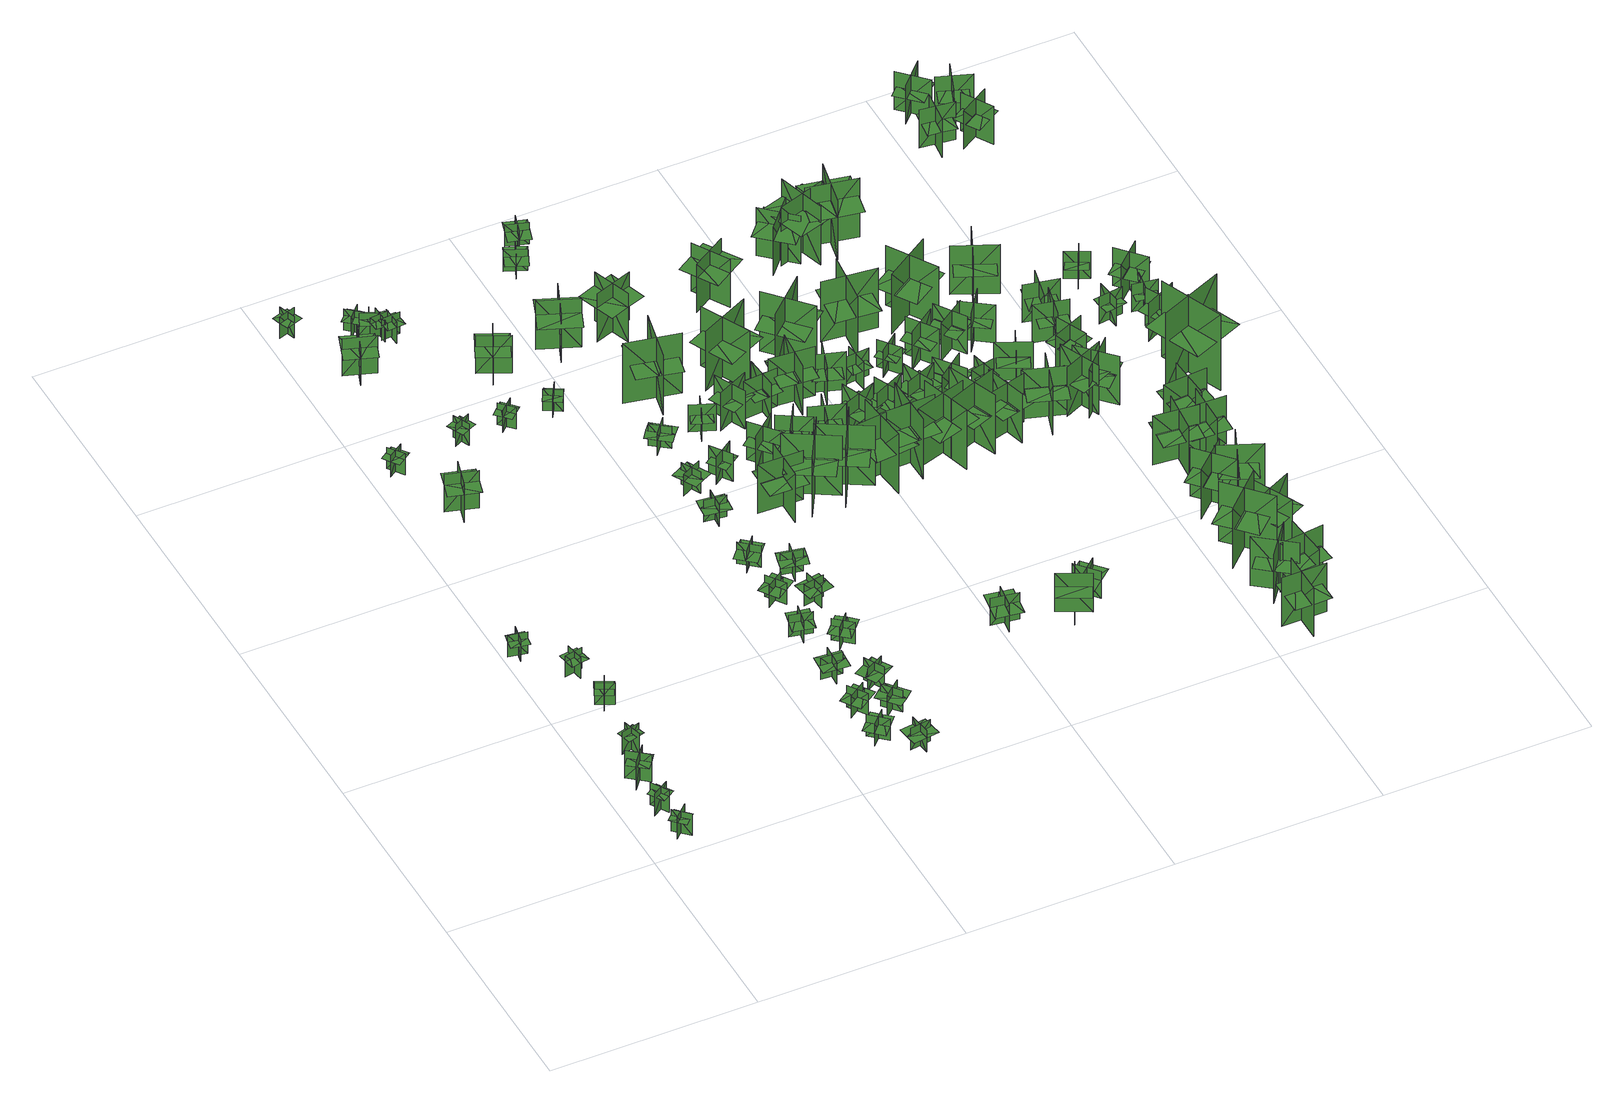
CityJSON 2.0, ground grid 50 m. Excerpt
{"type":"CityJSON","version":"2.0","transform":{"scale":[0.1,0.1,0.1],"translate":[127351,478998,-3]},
"CityObjects":{
"tree1":{"type":"SolitaryVegetationObject","geometry":[{"type":"MultiSurface","lod":"1","boundaries":[[[0,1,2]],[[0,2,3]],[[4,5,6]],[[4,6,7]],[[8,9,10]],[[8,10,11]],[[8,12,13]],[[8,13,9]]]}]},
"tree2":{"type":"SolitaryVegetationObject","geometry":[{"type":"MultiSurface","lod":"1","boundaries":[[[14,15,16]],[[14,16,17]],[[18,19,20]],[[18,20,21]],[[22,23,24]],[[22,24,25]],[[22,26,27]],[[22,27,23]]]}]},
"tree3":{"type":"SolitaryVegetationObject","geometry":[{"type":"MultiSurface","lod":"1","boundaries":[[[28,29,30]],[[28,30,31]],[[32,33,34]],[[32,34,35]],[[36,37,38]],[[36,38,39]],[[36,40,41]],[[36,41,37]]]}]},
"tree4":{"type":"SolitaryVegetationObject","geometry":[{"type":"MultiSurface","lod":"1","boundaries":[[[42,43,44]],[[42,44,45]],[[46,47,48]],[[46,48,49]],[[50,51,52]],[[50,52,53]],[[50,54,55]],[[50,55,51]]]}]},
"tree5":{"type":"SolitaryVegetationObject","geometry":[{"type":"MultiSurface","lod":"1","boundaries":[[[56,57,58]],[[56,58,59]],[[60,61,62]],[[60,62,63]],[[64,65,66]],[[64,66,67]],[[64,67,68]],[[64,68,69]]]}]},
"tree6":{"type":"SolitaryVegetationObject","geometry":[{"type":"MultiSurface","lod":"1","boundaries":[[[70,71,72]],[[70,72,73]],[[74,75,76]],[[74,76,77]],[[78,79,80]],[[78,80,81]],[[78,81,82]],[[78,82,83]]]}]},
"tree7":{"type":"SolitaryVegetationObject","geometry":[{"type":"MultiSurface","lod":"1","boundaries":[[[84,85,86]],[[84,86,87]],[[88,89,90]],[[88,90,91]],[[92,93,94]],[[92,94,95]],[[92,95,96]],[[92,96,97]]]}]},
"tree8":{"type":"SolitaryVegetationObject","geometry":[{"type":"MultiSurface","lod":"1","boundaries":[[[98,99,100]],[[98,100,101]],[[102,103,104]],[[102,104,105]],[[106,107,108]],[[106,108,109]],[[106,109,110]],[[106,110,111]]]}]},
"tree9":{"type":"SolitaryVegetationObject","geometry":[{"type":"MultiSurface","lod":"1","boundaries":[[[112,113,114]],[[112,114,115]],[[116,117,118]],[[116,118,119]],[[120,121,122]],[[120,122,123]],[[120,123,124]],[[120,124,125]]]}]},
"tree10":{"type":"SolitaryVegetationObject","geometry":[{"type":"MultiSurface","lod":"1","boundaries":[[[126,127,128]],[[126,128,129]],[[130,131,132]],[[130,132,133]],[[134,135,136]],[[134,136,137]],[[134,137,138]],[[134,138,139]]]}]},
"tree11":{"type":"SolitaryVegetationObject","geometry":[{"type":"MultiSurface","lod":"1","boundaries":[[[140,141,142]],[[140,142,143]],[[144,145,146]],[[144,146,147]],[[148,149,150]],[[148,150,151]],[[148,151,152]],[[148,152,153]]]}]},
"tree12":{"type":"SolitaryVegetationObject","geometry":[{"type":"MultiSurface","lod":"1","boundaries":[[[154,155,156]],[[154,156,157]],[[158,159,160]],[[158,160,161]],[[162,163,164]],[[162,164,165]],[[162,165,166]],[[162,166,167]]]}]},
"tree13":{"type":"SolitaryVegetationObject","geometry":[{"type":"MultiSurface","lod":"1","boundaries":[[[168,169,170]],[[168,170,171]],[[172,173,174]],[[172,174,175]],[[176,177,178]],[[176,178,179]],[[176,179,180]],[[176,180,181]]]}]},
"tree14":{"type":"SolitaryVegetationObject","geometry":[{"type":"MultiSurface","lod":"1","boundaries":[[[182,183,184]],[[182,184,185]],[[186,187,188]],[[186,188,189]],[[190,191,192]],[[190,192,193]],[[190,193,194]],[[190,194,195]]]}]},
"tree15":{"type":"SolitaryVegetationObject","geometry":[{"type":"MultiSurface","lod":"1","boundaries":[[[196,197,198]],[[196,198,199]],[[200,201,202]],[[200,202,203]],[[204,205,206]],[[204,206,207]],[[204,207,208]],[[204,208,209]]]}]},
"tree16":{"type":"SolitaryVegetationObject","geometry":[{"type":"MultiSurface","lod":"1","boundaries":[[[210,211,212]],[[210,212,213]],[[214,215,216]],[[214,216,217]],[[218,219,220]],[[218,220,221]],[[218,221,222]],[[218,222,223]]]}]},
"tree17":{"type":"SolitaryVegetationObject","geometry":[{"type":"MultiSurface","lod":"1","boundaries":[[[224,225,226]],[[224,226,227]],[[228,229,230]],[[228,230,231]],[[232,233,234]],[[232,234,235]],[[232,235,236]],[[232,236,237]]]}]},
"tree18":{"type":"SolitaryVegetationObject","geometry":[{"type":"MultiSurface","lod":"1","boundaries":[[[238,239,240]],[[238,240,241]],[[242,243,244]],[[242,244,245]],[[246,247,248]],[[246,248,249]],[[246,249,250]],[[246,250,251]]]}]},
"tree19":{"type":"SolitaryVegetationObject","geometry":[{"type":"MultiSurface","lod":"1","boundaries":[[[252,253,254]],[[252,254,255]],[[256,257,258]],[[256,258,259]],[[260,261,262]],[[260,262,263]],[[260,263,264]],[[260,264,265]]]}]},
"tree20":{"type":"SolitaryVegetationObject","geometry":[{"type":"MultiSurface","lod":"1","boundaries":[[[266,267,268]],[[266,268,269]],[[270,271,272]],[[270,272,273]],[[274,275,276]],[[274,276,277]],[[274,277,278]],[[274,278,279]]]}]},
"tree21":{"type":"SolitaryVegetationObject","geometry":[{"type":"MultiSurface","lod":"1","boundaries":[[[280,281,282]],[[280,282,283]],[[284,285,286]],[[284,286,287]],[[288,289,290]],[[288,290,291]],[[288,291,292]],[[288,292,293]]]}]},
"tree22":{"type":"SolitaryVegetationObject","geometry":[{"type":"MultiSurface","lod":"1","boundaries":[[[294,295,296]],[[294,296,297]],[[298,299,300]],[[298,300,301]],[[302,303,304]],[[302,304,305]],[[302,305,306]],[[302,306,307]]]}]},
"tree23":{"type":"SolitaryVegetationObject","geometry":[{"type":"MultiSurface","lod":"1","boundaries":[[[308,309,310]],[[308,310,311]],[[312,313,314]],[[312,314,315]],[[316,317,318]],[[316,318,319]],[[316,319,320]],[[316,320,321]]]}]},
"tree24":{"type":"SolitaryVegetationObject","geometry":[{"type":"MultiSurface","lod":"1","boundaries":[[[322,323,324]],[[322,324,325]],[[326,327,328]],[[326,328,329]],[[330,331,332]],[[330,332,333]],[[330,333,334]],[[330,334,335]]]}]},
"tree25":{"type":"SolitaryVegetationObject","geometry":[{"type":"MultiSurface","lod":"1","boundaries":[[[336,337,338]],[[336,338,339]],[[340,341,342]],[[340,342,343]],[[344,345,346]],[[344,346,347]],[[344,347,348]],[[344,348,349]]]}]},
"tree26":{"type":"SolitaryVegetationObject","geometry":[{"type":"MultiSurface","lod":"1","boundaries":[[[350,351,352]],[[350,352,353]],[[354,355,356]],[[354,356,357]],[[358,359,360]],[[358,360,361]],[[358,361,362]],[[358,362,363]]]}]},
"tree27":{"type":"SolitaryVegetationObject","geometry":[{"type":"MultiSurface","lod":"1","boundaries":[[[364,365,366]],[[364,366,367]],[[368,369,370]],[[368,370,371]],[[372,373,374]],[[372,374,375]],[[372,375,376]],[[372,376,377]]]}]},
"tree28":{"type":"SolitaryVegetationObject","geometry":[{"type":"MultiSurface","lod":"1","boundaries":[[[378,379,380]],[[378,380,381]],[[382,383,384]],[[382,384,385]],[[386,387,388]],[[386,388,389]],[[386,389,390]],[[386,390,391]]]}]},
"tree29":{"type":"SolitaryVegetationObject","geometry":[{"type":"MultiSurface","lod":"1","boundaries":[[[392,393,394]],[[392,394,395]],[[396,397,398]],[[396,398,399]],[[400,401,402]],[[400,402,403]],[[400,403,404]],[[400,404,405]]]}]},
"tree30":{"type":"SolitaryVegetationObject","geometry":[{"type":"MultiSurface","lod":"1","boundaries":[[[406,407,408]],[[406,408,409]],[[410,411,412]],[[410,412,413]],[[414,415,416]],[[414,416,417]],[[414,417,418]],[[414,418,419]]]}]},
"tree31":{"type":"SolitaryVegetationObject","geometry":[{"type":"MultiSurface","lod":"1","boundaries":[[[420,421,422]],[[420,422,423]],[[424,425,426]],[[424,426,427]],[[428,429,430]],[[428,430,431]],[[428,431,432]],[[428,432,433]]]}]},
"tree32":{"type":"SolitaryVegetationObject","geometry":[{"type":"MultiSurface","lod":"1","boundaries":[[[434,435,436]],[[434,436,437]],[[438,439,440]],[[438,440,441]],[[442,443,444]],[[442,444,445]],[[442,445,446]],[[442,446,447]]]}]},
"tree33":{"type":"SolitaryVegetationObject","geometry":[{"type":"MultiSurface","lod":"1","boundaries":[[[448,449,450]],[[448,450,451]],[[452,453,454]],[[452,454,455]],[[456,457,458]],[[456,458,459]],[[456,459,460]],[[456,460,461]]]}]},
"tree34":{"type":"SolitaryVegetationObject","geometry":[{"type":"MultiSurface","lod":"1","boundaries":[[[462,463,464]],[[462,464,465]],[[466,467,468]],[[466,468,469]],[[470,471,472]],[[470,472,473]],[[470,473,474]],[[470,474,475]]]}]},
"tree35":{"type":"SolitaryVegetationObject","geometry":[{"type":"MultiSurface","lod":"1","boundaries":[[[476,477,478]],[[476,478,479]],[[480,481,482]],[[480,482,483]],[[484,485,486]],[[484,486,487]],[[484,488,489]],[[484,489,485]]]}]},
"tree36":{"type":"SolitaryVegetationObject","geometry":[{"type":"MultiSurface","lod":"1","boundaries":[[[490,491,492]],[[490,492,493]],[[494,495,496]],[[494,496,497]],[[498,499,500]],[[498,500,501]],[[498,502,503]],[[498,503,499]]]}]},
"tree37":{"type":"SolitaryVegetationObject","geometry":[{"type":"MultiSurface","lod":"1","boundaries":[[[504,505,506]],[[504,506,507]],[[508,509,510]],[[508,510,511]],[[512,513,514]],[[512,514,515]],[[512,515,516]],[[512,516,517]]]}]},
"tree38":{"type":"SolitaryVegetationObject","geometry":[{"type":"MultiSurface","lod":"1","boundaries":[[[518,519,520]],[[518,520,521]],[[522,523,524]],[[522,524,525]],[[526,527,528]],[[526,528,529]],[[526,530,531]],[[526,531,527]]]}]},
"tree39":{"type":"SolitaryVegetationObject","geometry":[{"type":"MultiSurface","lod":"1","boundaries":[[[532,533,534]],[[532,534,535]],[[536,537,538]],[[536,538,539]],[[540,541,542]],[[540,542,543]],[[540,544,545]],[[540,545,541]]]}]},
"tree40":{"type":"SolitaryVegetationObject","geometry":[{"type":"MultiSurface","lod":"1","boundaries":[[[546,547,548]],[[546,548,549]],[[550,551,552]],[[550,552,553]],[[554,555,556]],[[554,556,557]],[[554,558,559]],[[554,559,555]]]}]},
"tree41":{"type":"SolitaryVegetationObject","geometry":[{"type":"MultiSurface","lod":"1","boundaries":[[[560,561,562]],[[560,562,563]],[[564,565,566]],[[564,566,567]],[[568,569,570]],[[568,570,571]],[[568,572,573]],[[568,573,569]]]}]},
"tree42":{"type":"SolitaryVegetationObject","geometry":[{"type":"MultiSurface","lod":"1","boundaries":[[[574,575,576]],[[574,576,577]],[[578,579,580]],[[578,580,581]],[[582,583,584]],[[582,584,585]],[[582,585,586]],[[582,586,587]]]}]},
"tree43":{"type":"SolitaryVegetationObject","geometry":[{"type":"MultiSurface","lod":"1","boundaries":[[[588,589,590]],[[588,590,591]],[[592,593,594]],[[592,594,595]],[[596,597,598]],[[596,598,599]],[[596,599,600]],[[596,600,601]]]}]},
"tree44":{"type":"SolitaryVegetationObject","geometry":[{"type":"MultiSurface","lod":"1","boundaries":[[[602,603,604]],[[602,604,605]],[[606,607,608]],[[606,608,609]],[[610,611,612]],[[610,612,613]],[[610,614,615]],[[610,615,611]]]}]},
"tree45":{"type":"SolitaryVegetationObject","geometry":[{"type":"MultiSurface","lod":"1","boundaries":[[[616,617,618]],[[616,618,619]],[[620,621,622]],[[620,622,623]],[[624,625,626]],[[624,626,627]],[[624,627,628]],[[624,628,629]]]}]},
"tree46":{"type":"SolitaryVegetationObject","geometry":[{"type":"MultiSurface","lod":"1","boundaries":[[[630,631,632]],[[630,632,633]],[[634,635,636]],[[634,636,637]],[[638,639,640]],[[638,640,641]],[[638,642,643]],[[638,643,639]]]}]},
"tree47":{"type":"SolitaryVegetationObject","geometry":[{"type":"MultiSurface","lod":"1","boundaries":[[[644,645,646]],[[644,646,647]],[[648,649,650]],[[648,650,651]],[[652,653,654]],[[652,654,655]],[[652,656,657]],[[652,657,653]]]}]},
"tree48":{"type":"SolitaryVegetationObject","geometry":[{"type":"MultiSurface","lod":"1","boundaries":[[[658,659,660]],[[658,660,661]],[[662,663,664]],[[662,664,665]],[[666,667,668]],[[666,668,669]],[[666,669,670]],[[666,670,671]]]}]},
"tree49":{"type":"SolitaryVegetationObject","geometry":[{"type":"MultiSurface","lod":"1","boundaries":[[[672,673,674]],[[672,674,675]],[[676,677,678]],[[676,678,679]],[[680,681,682]],[[680,682,683]],[[680,684,685]],[[680,685,681]]]}]},
"tree50":{"type":"SolitaryVegetationObject","geometry":[{"type":"MultiSurface","lod":"1","boundaries":[[[686,687,688]],[[686,688,689]],[[690,691,692]],[[690,692,693]],[[694,695,696]],[[694,696,697]],[[694,698,699]],[[694,699,695]]]}]},
"tree51":{"type":"SolitaryVegetationObject","geometry":[{"type":"MultiSurface","lod":"1","boundaries":[[[700,701,702]],[[700,702,703]],[[704,705,706]],[[704,706,707]],[[708,709,710]],[[708,710,711]],[[708,712,713]],[[708,713,709]]]}]},
"tree52":{"type":"SolitaryVegetationObject","geometry":[{"type":"MultiSurface","lod":"1","boundaries":[[[714,715,716]],[[714,716,717]],[[718,719,720]],[[718,720,721]],[[722,723,724]],[[722,724,725]],[[722,723,726]],[[722,726,727]]]}]},
"tree53":{"type":"SolitaryVegetationObject","geometry":[{"type":"MultiSurface","lod":"1","boundaries":[[[728,729,730]],[[728,730,731]],[[732,733,734]],[[732,734,735]],[[736,737,738]],[[736,738,739]],[[736,740,741]],[[736,741,737]]]}]},
"tree54":{"type":"SolitaryVegetationObject","geometry":[{"type":"MultiSurface","lod":"1","boundaries":[[[742,743,744]],[[742,744,745]],[[746,747,748]],[[746,748,749]],[[750,751,752]],[[750,752,753]],[[750,754,755]],[[750,755,751]]]}]},
"tree55":{"type":"SolitaryVegetationObject","geometry":[{"type":"MultiSurface","lod":"1","boundaries":[[[756,757,758]],[[756,758,759]],[[760,761,762]],[[760,762,763]],[[764,765,766]],[[764,766,767]],[[764,767,768]],[[764,768,769]]]}]},
"tree56":{"type":"SolitaryVegetationObject","geometry":[{"type":"MultiSurface","lod":"1","boundaries":[[[770,771,772]],[[770,772,773]],[[774,775,776]],[[774,776,777]],[[778,779,780]],[[778,780,781]],[[778,782,783]],[[778,783,779]]]}]},
"tree57":{"type":"SolitaryVegetationObject","geometry":[{"type":"MultiSurface","lod":"1","boundaries":[[[784,785,786]],[[784,786,787]],[[788,789,790]],[[788,790,791]],[[792,793,794]],[[792,794,795]],[[792,796,797]],[[792,797,793]]]}]},
"tree58":{"type":"SolitaryVegetationObject","geometry":[{"type":"MultiSurface","lod":"1","boundaries":[[[798,799,800]],[[798,800,801]],[[802,803,804]],[[802,804,805]],[[806,807,808]],[[806,808,809]],[[806,810,811]],[[806,811,807]]]}]},
"tree59":{"type":"SolitaryVegetationObject","geometry":[{"type":"MultiSurface","lod":"1","boundaries":[[[812,813,814]],[[812,814,815]],[[816,817,818]],[[816,818,819]],[[820,821,822]],[[820,822,823]],[[820,824,825]],[[820,825,821]]]}]},
"tree60":{"type":"SolitaryVegetationObject","geometry":[{"type":"MultiSurface","lod":"1","boundaries":[[[826,827,828]],[[826,828,829]],[[830,831,832]],[[830,832,833]],[[834,835,836]],[[834,836,837]],[[834,837,838]],[[834,838,839]]]}]},
"tree61":{"type":"SolitaryVegetationObject","geometry":[{"type":"MultiSurface","lod":"1","boundaries":[[[840,841,842]],[[840,842,843]],[[844,845,846]],[[844,846,847]],[[848,849,850]],[[848,850,851]],[[848,852,853]],[[848,853,849]]]}]},
"tree62":{"type":"SolitaryVegetationObject","geometry":[{"type":"MultiSurface","lod":"1","boundaries":[[[854,855,856]],[[854,856,857]],[[858,859,860]],[[858,860,861]],[[862,863,864]],[[862,864,865]],[[862,866,867]],[[862,867,863]]]}]},
"tree63":{"type":"SolitaryVegetationObject","geometry":[{"type":"MultiSurface","lod":"1","boundaries":[[[868,869,870]],[[868,870,871]],[[872,873,874]],[[872,874,875]],[[876,877,878]],[[876,878,879]],[[876,880,881]],[[876,881,877]]]}]},
"tree64":{"type":"SolitaryVegetationObject","geometry":[{"type":"MultiSurface","lod":"1","boundaries":[[[882,883,884]],[[882,884,885]],[[886,887,888]],[[886,888,889]],[[890,891,892]],[[890,892,893]],[[890,894,895]],[[890,895,891]]]}]},
"tree65":{"type":"SolitaryVegetationObject","geometry":[{"type":"MultiSurface","lod":"1","boundaries":[[[896,897,898]],[[896,898,899]],[[900,901,902]],[[900,902,903]],[[904,905,906]],[[904,906,907]],[[904,908,909]],[[904,909,905]]]}]},
"tree66":{"type":"SolitaryVegetationObject","geometry":[{"type":"MultiSurface","lod":"1","boundaries":[[[910,911,912]],[[910,912,913]],[[914,915,916]],[[914,916,917]],[[918,919,920]],[[918,920,921]],[[918,922,923]],[[918,923,919]]]}]},
"tree67":{"type":"SolitaryVegetationObject","geometry":[{"type":"MultiSurface","lod":"1","boundaries":[[[924,925,926]],[[924,926,927]],[[928,929,930]],[[928,930,931]],[[932,933,934]],[[932,934,935]],[[932,936,937]],[[932,937,933]]]}]},
"tree68":{"type":"SolitaryVegetationObject","geometry":[{"type":"MultiSurface","lod":"1","boundaries":[[[938,939,940]],[[938,940,941]],[[942,943,944]],[[942,944,945]],[[946,947,948]],[[946,948,949]],[[946,950,951]],[[946,951,947]]]}]},
"tree69":{"type":"SolitaryVegetationObject","geometry":[{"type":"MultiSurface","lod":"1","boundaries":[[[952,953,954]],[[952,954,955]],[[956,957,958]],[[956,958,959]],[[960,961,962]],[[960,962,963]],[[960,964,965]],[[960,965,961]]]}]},
"tree70":{"type":"SolitaryVegetationObject","geometry":[{"type":"MultiSurface","lod":"1","boundaries":[[[966,967,968]],[[966,968,969]],[[970,971,972]],[[970,972,973]],[[974,975,976]],[[974,976,977]],[[974,977,978]],[[974,978,979]]]}]},
"tree71":{"type":"SolitaryVegetationObject","geometry":[{"type":"MultiSurface","lod":"1","boundaries":[[[980,981,982]],[[980,982,983]],[[984,985,986]],[[984,986,987]],[[988,989,990]],[[988,990,991]],[[988,992,993]],[[988,993,989]]]}]},
"tree72":{"type":"SolitaryVegetationObject","geometry":[{"type":"MultiSurface","lod":"1","boundaries":[[[994,995,996]],[[994,996,997]],[[998,999,1000]],[[998,1000,1001]],[[1002,1003,1004]],[[1002,1004,1005]],[[1002,1006,1007]],[[1002,1007,1003]]]}]},
"tree73":{"type":"SolitaryVegetationObject","geometry":[{"type":"MultiSurface","lod":"1","boundaries":[[[1008,1009,1010]],[[1008,1010,1011]],[[1012,1013,1014]],[[1012,1014,1015]],[[1016,1017,1018]],[[1016,1018,1019]],[[1016,1020,1021]],[[1016,1021,1017]]]}]},
"tree74":{"type":"SolitaryVegetationObject","geometry":[{"type":"MultiSurface","lod":"1","boundaries":[[[1022,1023,1024]],[[1022,1024,1025]],[[1026,1027,1028]],[[1026,1028,1029]],[[1030,1031,1032]],[[1030,1032,1033]],[[1030,1033,1034]],[[1030,1034,1035]]]}]},
"tree75":{"type":"SolitaryVegetationObject","geometry":[{"type":"MultiSurface","lod":"1","boundaries":[[[1036,1037,1038]],[[1036,1038,1039]],[[1040,1041,1042]],[[1040,1042,1043]],[[1044,1045,1046]],[[1044,1046,1047]],[[1044,1048,1049]],[[1044,1049,1045]]]}]},
"tree76":{"type":"SolitaryVegetationObject","geometry":[{"type":"MultiSurface","lod":"1","boundaries":[[[1050,1051,1052]],[[1050,1052,1053]],[[1054,1055,1056]],[[1054,1056,1057]],[[1058,1059,1060]],[[1058,1060,1061]],[[1058,1062,1063]],[[1058,1063,1059]]]}]},
"tree77":{"type":"SolitaryVegetationObject","geometry":[{"type":"MultiSurface","lod":"1","boundaries":[[[1064,1065,1066]],[[1064,1066,1067]],[[1068,1069,1070]],[[1068,1070,1071]],[[1072,1073,1074]],[[1072,1074,1075]],[[1072,1076,1077]],[[1072,1077,1073]]]}]},
"tree78":{"type":"SolitaryVegetationObject","geometry":[{"type":"MultiSurface","lod":"1","boundaries":[[[1078,1079,1080]],[[1078,1080,1081]],[[1082,1083,1084]],[[1082,1084,1085]],[[1086,1087,1088]],[[1086,1088,1089]],[[1086,1090,1091]],[[1086,1091,1087]]]}]},
"tree79":{"type":"SolitaryVegetationObject","geometry":[{"type":"MultiSurface","lod":"1","boundaries":[[[1092,1093,1094]],[[1092,1094,1095]],[[1096,1097,1098]],[[1096,1098,1099]],[[1100,1101,1102]],[[1100,1102,1103]],[[1100,1104,1105]],[[1100,1105,1101]]]}]},
"tree80":{"type":"SolitaryVegetationObject","geometry":[{"type":"MultiSurface","lod":"1","boundaries":[[[1106,1107,1108]],[[1106,1108,1109]],[[1110,1111,1112]],[[1110,1112,1113]],[[1114,1115,1116]],[[1114,1116,1117]],[[1114,1118,1119]],[[1114,1119,1115]]]}]},
"tree81":{"type":"SolitaryVegetationObject","geometry":[{"type":"MultiSurface","lod":"1","boundaries":[[[1120,1121,1122]],[[1120,1122,1123]],[[1124,1125,1126]],[[1124,1126,1127]],[[1128,1129,1130]],[[1128,1130,1131]],[[1128,1132,1133]],[[1128,1133,1129]]]}]},
"tree82":{"type":"SolitaryVegetationObject","geometry":[{"type":"MultiSurface","lod":"1","boundaries":[[[1134,1135,1136]],[[1134,1136,1137]],[[1138,1139,1140]],[[1138,1140,1141]],[[1142,1143,1144]],[[1142,1144,1145]],[[1142,1145,1146]],[[1142,1146,1147]]]}]},
"tree83":{"type":"SolitaryVegetationObject","geometry":[{"type":"MultiSurface","lod":"1","boundaries":[[[1148,1149,1150]],[[1148,1150,1151]],[[1152,1153,1154]],[[1152,1154,1155]],[[1156,1157,1158]],[[1156,1158,1159]],[[1156,1160,1161]],[[1156,1161,1157]]]}]},
"tree84":{"type":"SolitaryVegetationObject","geometry":[{"type":"MultiSurface","lod":"1","boundaries":[[[1162,1163,1164]],[[1162,1164,1165]],[[1166,1167,1168]],[[1166,1168,1169]],[[1170,1171,1172]],[[1170,1172,1173]],[[1170,1174,1175]],[[1170,1175,1171]]]}]},
"tree85":{"type":"SolitaryVegetationObject","geometry":[{"type":"MultiSurface","lod":"1","boundaries":[[[1176,1177,1178]],[[1176,1178,1179]],[[1180,1181,1182]],[[1180,1182,1183]],[[1184,1185,1186]],[[1184,1186,1187]],[[1184,1188,1189]],[[1184,1189,1185]]]}]},
"tree86":{"type":"SolitaryVegetationObject","geometry":[{"type":"MultiSurface","lod":"1","boundaries":[[[1190,1191,1192]],[[1190,1192,1193]],[[1194,1195,1196]],[[1194,1196,1197]],[[1198,1199,1200]],[[1198,1200,1201]],[[1198,1202,1203]],[[1198,1203,1199]]]}]},
"tree87":{"type":"SolitaryVegetationObject","geometry":[{"type":"MultiSurface","lod":"1","boundaries":[[[1204,1205,1206]],[[1204,1206,1207]],[[1208,1209,1210]],[[1208,1210,1211]],[[1212,1213,1214]],[[1212,1214,1215]],[[1212,1216,1217]],[[1212,1217,1213]]]}]},
"tree88":{"type":"SolitaryVegetationObject","geometry":[{"type":"MultiSurface","lod":"1","boundaries":[[[1218,1219,1220]],[[1218,1220,1221]],[[1222,1223,1224]],[[1222,1224,1225]],[[1226,1227,1228]],[[1226,1228,1229]],[[1226,1230,1231]],[[1226,1231,1227]]]}]},
"tree89":{"type":"SolitaryVegetationObject","geometry":[{"type":"MultiSurface","lod":"1","boundaries":[[[1232,1233,1234]],[[1232,1234,1235]],[[1236,1237,1238]],[[1236,1238,1239]],[[1240,1241,1242]],[[1240,1242,1243]],[[1240,1244,1245]],[[1240,1245,1241]]]}]},
"tree90":{"type":"SolitaryVegetationObject","geometry":[{"type":"MultiSurface","lod":"1","boundaries":[[[1246,1247,1248]],[[1246,1248,1249]],[[1250,1251,1252]],[[1250,1252,1253]],[[1254,1255,1256]],[[1254,1256,1257]],[[1254,1258,1259]],[[1254,1259,1255]]]}]},
"tree91":{"type":"SolitaryVegetationObject","geometry":[{"type":"MultiSurface","lod":"1","boundaries":[[[1260,1261,1262]],[[1260,1262,1263]],[[1264,1265,1266]],[[1264,1266,1267]],[[1268,1269,1270]],[[1268,1270,1271]],[[1268,1272,1273]],[[1268,1273,1269]]]}]},
"tree92":{"type":"SolitaryVegetationObject","geometry":[{"type":"MultiSurface","lod":"1","boundaries":[[[1274,1275,1276]],[[1274,1276,1277]],[[1278,1279,1280]],[[1278,1280,1281]],[[1282,1283,1284]],[[1282,1284,1285]],[[1282,1286,1287]],[[1282,1287,1283]]]}]},
"tree93":{"type":"SolitaryVegetationObject","geometry":[{"type":"MultiSurface","lod":"1","boundaries":[[[1288,1289,1290]],[[1288,1290,1291]],[[1292,1293,1294]],[[1292,1294,1295]],[[1296,1297,1298]],[[1296,1298,1299]],[[1296,1300,1301]],[[1296,1301,1297]]]}]},
"tree94":{"type":"SolitaryVegetationObject","geometry":[{"type":"MultiSurface","lod":"1","boundaries":[[[1302,1303,1304]],[[1302,1304,1305]],[[1306,1307,1308]],[[1306,1308,1309]],[[1310,1311,1312]],[[1310,1312,1313]],[[1310,1314,1315]],[[1310,1315,1311]]]}]},
"tree95":{"type":"SolitaryVegetationObject","geometry":[{"type":"MultiSurface","lod":"1","boundaries":[[[1316,1317,1318]],[[1316,1318,1319]],[[1320,1321,1322]],[[1320,1322,1323]],[[1324,1325,1326]],[[1324,1326,1327]],[[1324,1328,1329]],[[1324,1329,1325]]]}]},
"tree96":{"type":"SolitaryVegetationObject","geometry":[{"type":"MultiSurface","lod":"1","boundaries":[[[1330,1331,1332]],[[1330,1332,1333]],[[1334,1335,1336]],[[1334,1336,1337]],[[1338,1339,1340]],[[1338,1340,1341]],[[1338,1342,1343]],[[1338,1343,1339]]]}]},
"tree97":{"type":"SolitaryVegetationObject","geometry":[{"type":"MultiSurface","lod":"1","boundaries":[[[1344,1345,1346]],[[1344,1346,1347]],[[1348,1349,1350]],[[1348,1350,1351]],[[1352,1353,1354]],[[1352,1354,1355]],[[1352,1356,1357]],[[1352,1357,1353]]]}]},
"tree98":{"type":"SolitaryVegetationObject","geometry":[{"type":"MultiSurface","lod":"1","boundaries":[[[1358,1359,1360]],[[1358,1360,1361]],[[1362,1363,1364]],[[1362,1364,1365]],[[1366,1367,1368]],[[1366,1368,1369]],[[1366,1370,1371]],[[1366,1371,1367]]]}]},
"tree99":{"type":"SolitaryVegetationObject","geometry":[{"type":"MultiSurface","lod":"1","boundaries":[[[1372,1373,1374]],[[1372,1374,1375]],[[1376,1377,1378]],[[1376,1378,1379]],[[1380,1381,1382]],[[1380,1382,1383]],[[1380,1384,1385]],[[1380,1385,1381]]]}]},
"tree100":{"type":"SolitaryVegetationObject","geometry":[{"type":"MultiSurface","lod":"1","boundaries":[[[1386,1387,1388]],[[1386,1388,1389]],[[1390,1391,1392]],[[1390,1392,1393]],[[1394,1395,1396]],[[1394,1396,1397]],[[1394,1398,1399]],[[1394,1399,1395]]]}]},
"tree101":{"type":"SolitaryVegetationObject","geometry":[{"type":"MultiSurface","lod":"1","boundaries":[[[1400,1401,1402]],[[1400,1402,1403]],[[1404,1405,1406]],[[1404,1406,1407]],[[1408,1409,1410]],[[1408,1410,1411]],[[1408,1412,1413]],[[1408,1413,1409]]]}]},
"tree102":{"type":"SolitaryVegetationObject","geometry":[{"type":"MultiSurface","lod":"1","boundaries":[[[1414,1415,1416]],[[1414,1416,1417]],[[1418,1419,1420]],[[1418,1420,1421]],[[1422,1423,1424]],[[1422,1424,1425]],[[1422,1426,1427]],[[1422,1427,1423]]]}]},
"tree103":{"type":"SolitaryVegetationObject","geometry":[{"type":"MultiSurface","lod":"1","boundaries":[[[1428,1429,1430]],[[1428,1430,1431]],[[1432,1433,1434]],[[1432,1434,1435]],[[1436,1437,1438]],[[1436,1438,1439]],[[1436,1440,1441]],[[1436,1441,1437]]]}]},
"tree104":{"type":"SolitaryVegetationObject","geometry":[{"type":"MultiSurface","lod":"1","boundaries":[[[1442,1443,1444]],[[1442,1444,1445]],[[1446,1447,1448]],[[1446,1448,1449]],[[1450,1451,1452]],[[1450,1452,1453]],[[1450,1454,1455]],[[1450,1455,1451]]]}]},
"tree105":{"type":"SolitaryVegetationObject","geometry":[{"type":"MultiSurface","lod":"1","boundaries":[[[1456,1457,1458]],[[1456,1458,1459]],[[1460,1461,1462]],[[1460,1462,1463]],[[1464,1465,1466]],[[1464,1466,1467]],[[1464,1468,1469]],[[1464,1469,1465]]]}]}
},
"vertices":[
[108,35,11],[74,69,11],[74,69,73],[108,35,73],[108,72,11],[74,39,11],[74,39,73],[108,72,73],[105,38,57],[74,69,57],[61,56,57],[91,25,57],[118,51,57],[88,82,57],
[69,160,16],[94,119,16],[94,119,79],[69,160,79],[61,123,16],[101,148,16],[101,148,79],[61,123,79],[71,156,63],[94,119,63],[110,129,63],[87,166,63],[55,146,63],[78,110,63],
[59,264,14],[105,226,14],[105,226,93],[59,264,93],[64,217,14],[101,263,14],[101,263,93],[64,217,93],[63,260,72],[105,226,72],[120,245,72],[78,279,72],[48,242,72],[91,208,72],
[94,345,2],[139,357,2],[139,357,65],[94,345,65],[126,327,2],[113,372,2],[113,372,65],[126,327,65],[97,346,49],[139,357,49],[134,375,49],[92,364,49],[102,328,49],[144,339,49],
[27,701,12],[35,745,12],[35,745,74],[27,701,74],[52,718,12],[8,726,12],[8,726,74],[52,718,74],[52,718,56],[55,740,56],[12,747,56],[8,726,56],[4,704,56],[48,696,56],
[112,516,3],[152,496,3],[152,496,65],[112,516,65],[121,488,3],[141,528,3],[141,528,65],[121,488,65],[121,488,47],[141,478,47],[161,518,47],[141,528,47],[121,538,47],[102,498,47],
[137,628,6],[93,620,6],[93,620,67],[137,628,67],[113,645,6],[121,601,6],[121,601,67],[113,645,67],[113,645,50],[91,641,50],[99,597,50],[121,601,50],[143,605,50],[135,649,50],
[43,1381,18],[69,1345,18],[69,1345,79],[43,1381,79],[38,1352,18],[74,1377,18],[74,1377,79],[38,1352,79],[38,1352,62],[51,1334,62],[87,1359,62],[74,1377,62],[61,1395,62],[25,1370,62],
[135,1224,19],[114,1149,19],[114,1149,127],[135,1224,127],[90,1199,19],[164,1178,19],[164,1178,127],[90,1199,127],[90,1199,97],[79,1161,97],[154,1141,97],[164,1178,97],[174,1216,97],[100,1236,97],
[53,1848,16],[39,1890,16],[39,1890,78],[53,1848,78],[66,1874,16],[24,1860,16],[24,1860,78],[66,1874,78],[66,1874,60],[59,1895,60],[17,1881,60],[24,1860,60],[32,1839,60],[74,1853,60],
[94,1699,10],[167,1674,10],[167,1674,117],[94,1699,117],[116,1653,10],[142,1726,10],[142,1726,117],[116,1653,117],[116,1653,87],[153,1640,87],[179,1713,87],[142,1726,87],[105,1739,87],[80,1666,87],
[580,145,22],[580,145,84],[620,109,84],[620,109,22],[617,146,22],[617,146,84],[582,108,84],[582,108,22],[622,152,63],[602,170,63],[559,123,63],[578,105,63],[598,86,63],[642,134,63],
[207,1379,18],[247,1398,18],[247,1398,80],[207,1379,80],[235,1369,18],[216,1408,18],[216,1408,80],[235,1369,80],[235,1369,63],[255,1378,63],[236,1418,63],[216,1408,63],[196,1399,63],[215,1359,63],
[585,249,21],[585,249,83],[615,205,83],[615,205,21],[620,242,21],[620,242,83],[578,213,83],[578,213,21],[627,246,62],[611,268,62],[559,232,62],[574,210,62],[589,188,62],[642,224,62],
[675,44,19],[675,44,81],[668,97,81],[668,97,19],[647,66,19],[647,66,81],[698,73,81],[698,73,19],[639,65,61],[642,39,61],[706,47,61],[702,74,61],[699,100,61],[635,92,61],
[601,376,23],[601,376,85],[597,323,85],[597,323,23],[624,348,23],[624,348,85],[573,352,85],[573,352,23],[632,348,64],[634,375,64],[570,379,64],[568,353,64],[566,326,64],[630,321,64],
[195,1799,11],[162,1829,11],[162,1829,72],[195,1799,72],[194,1829,11],[164,1796,11],[164,1796,72],[194,1829,72],[194,1829,55],[177,1843,55],[147,1811,55],[164,1796,55],[180,1781,55],[210,1814,55],
[690,218,20],[690,218,82],[649,183,82],[649,183,20],[686,182,20],[686,182,82],[653,221,82],[653,221,20],[692,176,62],[712,193,62],[671,242,62],[650,225,62],[630,208,62],[671,159,62],
[212,1809,12],[194,1769,12],[194,1769,74],[212,1809,74],[184,1799,12],[225,1781,12],[225,1781,74],[184,1799,74],[184,1799,57],[175,1778,57],[216,1761,57],[225,1781,57],[234,1801,57],[193,1819,57],
[574,507,21],[574,507,83],[626,495,83],[626,495,21],[605,526,21],[605,526,83],[594,475,83],[594,475,21],[607,533,62],[581,539,62],[567,477,62],[593,471,62],[619,465,62],[633,528,62],
[319,1403,18],[349,1371,18],[349,1371,80],[319,1403,80],[318,1374,18],[350,1404,18],[350,1404,80],[318,1374,80],[318,1374,62],[333,1358,62],[365,1387,62],[350,1404,62],[335,1420,62],[303,1390,62],
[243,1778,13],[199,1775,13],[199,1775,75],[243,1778,75],[222,1798,13],[224,1753,13],[224,1753,75],[222,1798,75],[222,1798,58],[199,1796,58],[202,1752,58],[224,1753,58],[246,1754,58],[244,1799,58],
[684,267,19],[684,267,82],[658,314,82],[658,314,19],[649,278,19],[649,278,82],[694,303,82],[694,303,19],[643,274,61],[656,250,61],[712,282,61],[698,305,61],[685,329,61],[629,297,61],
[262,1760,16],[218,1757,16],[218,1757,78],[262,1760,78],[240,1780,16],[243,1735,16],[243,1735,78],[240,1780,78],[240,1780,61],[218,1778,61],[221,1734,61],[243,1735,61],[265,1737,61],[262,1781,61],
[585,645,23],[585,645,85],[615,601,85],[615,601,23],[620,638,23],[620,638,85],[578,609,85],[578,609,23],[627,642,64],[612,665,64],[559,628,64],[574,606,64],[589,584,64],[642,620,64],
[652,459,20],[652,459,82],[692,424,82],[692,424,20],[688,461,20],[688,461,82],[654,422,82],[654,422,20],[694,467,62],[674,484,62],[631,437,62],[651,419,62],[671,401,62],[714,449,62],
[620,734,21],[620,734,83],[579,769,83],[579,769,21],[584,732,21],[584,732,83],[617,771,83],[617,771,21],[579,726,63],[599,709,63],[641,758,63],[620,775,63],[600,792,63],[558,743,63],
[667,608,25],[667,608,87],[677,555,87],[677,555,25],[696,587,25],[696,587,87],[646,577,87],[646,577,25],[704,589,67],[699,615,67],[636,603,67],[641,576,67],[646,550,67],[709,562,67],
[355,1580,8],[426,1547,8],[426,1547,116],[355,1580,116],[373,1531,8],[406,1601,8],[406,1601,116],[373,1531,116],[373,1531,86],[408,1515,86],[441,1585,86],[406,1601,86],[371,1618,86],[338,1548,86],
[436,1371,17],[459,1409,17],[459,1409,79],[436,1371,79],[465,1378,17],[427,1401,17],[427,1401,79],[465,1378,79],[465,1378,62],[476,1397,62],[439,1420,62],[427,1401,62],[416,1382,62],[454,1359,62],
[599,894,19],[599,894,81],[604,947,81],[604,947,19],[576,922,19],[576,922,81],[628,917,81],[628,917,19],[568,923,60],[566,897,60],[629,890,60],[632,917,60],[635,943,60],[571,950,60],
[677,714,21],[677,714,83],[666,661,83],[666,661,21],[696,683,21],[696,683,83],[646,694,83],[646,694,21],[704,681,63],[710,707,63],[647,721,63],[641,695,63],[635,669,63],[698,655,63],
[622,1040,21],[622,1040,83],[574,1015,83],[574,1015,21],[610,1006,21],[610,1006,83],[586,1052,83],[586,1052,21],[614,999,63],[638,1011,63],[608,1068,63],[584,1056,63],[560,1043,63],[590,987,63],
[615,1199,21],[615,1199,83],[581,1157,83],[581,1157,21],[618,1163,21],[618,1163,83],[578,1195,83],[578,1195,21],[624,1158,63],[641,1178,63],[591,1219,63],[574,1198,63],[558,1177,63],[608,1137,63],
[655,1021,16],[704,1056,16],[704,1056,94],[655,1021,94],[692,1015,16],[692,1015,94],[658,1064,94],[658,1064,16],[657,1025,64],[700,1055,64],[686,1075,64],[643,1045,64],[671,1005,64],[714,1035,64],
[801,896,16],[693,898,16],[693,898,156],[801,896,156],[754,945,16],[754,945,156],[752,836,156],[752,836,16],[794,892,102],[700,894,102],[699,850,102],[793,848,102],[795,937,102],[701,939,102],
[532,1522,16],[569,1614,16],[569,1614,155],[532,1522,155],[593,1548,16],[501,1585,16],[501,1585,155],[593,1548,155],[593,1548,116],[612,1594,116],[519,1631,116],[501,1585,116],[482,1539,116],[575,1502,116],
[710,1213,18],[688,1157,18],[688,1157,96],[710,1213,96],[676,1198,18],[676,1198,96],[732,1176,96],[732,1176,18],[711,1209,66],[691,1160,66],[714,1151,66],[734,1200,66],[688,1218,66],[668,1170,66],
[653,1274,15],[680,1404,15],[680,1404,187],[653,1274,187],[722,1320,15],[722,1320,187],[592,1347,187],[592,1347,15],[649,1284,121],[673,1397,121],[620,1408,121],[597,1295,121],[704,1272,121],[728,1385,121],
[750,1065,16],[804,1001,16],[804,1001,125],[750,1065,125],[746,1013,16],[746,1013,125],[810,1067,125],[810,1067,16],[756,1063,84],[803,1007,84],[830,1029,84],[782,1085,84],[729,1040,84],[776,984,84],
[881,868,18],[767,935,18],[767,935,189],[881,868,189],[859,948,18],[859,948,189],[792,834,189],[792,834,18],[871,868,123],[771,926,123],[744,880,123],[844,822,123],[899,916,123],[800,974,123],
[979,350,19],[979,350,96],[1045,340,96],[1045,340,19],[1016,376,19],[1016,376,96],[1006,313,96],[1006,313,19],[1017,386,71],[984,391,71],[972,312,71],[1005,307,71],[1038,302,71],[1050,381,71],
[597,1815,21],[597,1815,83],[548,1836,83],[548,1836,21],[563,1802,21],[563,1802,83],[584,1849,83],[584,1849,21],[560,1795,63],[585,1784,63],[610,1843,63],[586,1854,63],[561,1864,63],[536,1805,63],
[740,1171,17],[816,1207,17],[816,1207,126],[740,1171,126],[790,1154,17],[790,1154,126],[754,1230,126],[754,1230,17],[744,1176,84],[810,1208,84],[795,1239,84],[729,1207,84],[759,1144,84],[825,1176,84],
[630,1547,16],[724,1580,16],[724,1580,155],[630,1547,155],[690,1518,16],[657,1612,16],[657,1612,155],[690,1518,155],[690,1518,116],[737,1534,116],[704,1628,116],[657,1612,116],[610,1595,116],[643,1501,116],
[864,1070,17],[821,997,17],[821,997,126],[864,1070,126],[813,1056,17],[813,1056,126],[885,1013,126],[885,1013,17],[864,1063,84],[827,1000,84],[856,983,84],[893,1046,84],[833,1081,84],[796,1018,84],
[960,868,15],[845,934,15],[845,934,186],[960,868,186],[937,948,15],[937,948,186],[872,833,186],[872,833,15],[950,868,120],[849,925,120],[823,878,120],[923,821,120],[977,916,120],[877,973,120],
[638,1892,20],[638,1892,82],[587,1907,82],[587,1907,20],[606,1875,20],[606,1875,82],[621,1925,82],[621,1925,20],[604,1868,62],[630,1860,62],[648,1922,62],[622,1929,62],[596,1937,62],[578,1875,62],
[851,1150,17],[844,1234,17],[844,1234,126],[851,1150,126],[885,1190,17],[885,1190,126],[801,1183,126],[801,1183,17],[847,1155,84],[841,1228,84],[807,1225,84],[813,1152,84],[883,1158,84],[876,1231,84],
[796,1381,15],[855,1263,15],[855,1263,186],[796,1381,186],[770,1303,15],[770,1303,186],[889,1361,186],[889,1361,15],[805,1376,121],[856,1273,121],[904,1296,121],[853,1400,121],[755,1352,121],[806,1248,121],
[933,1073,17],[908,992,17],[908,992,126],[933,1073,126],[887,1048,17],[887,1048,126],[967,1022,126],[967,1022,17],[935,1066,84],[913,996,84],[945,986,84],[967,1056,84],[901,1077,84],[879,1007,84],
[1198,294,16],[1124,331,16],[1124,331,126],[1198,294,126],[1180,347,16],[1144,273,16],[1144,273,126],[1180,347,126],[1199,297,89],[1125,333,89],[1107,296,89],[1181,260,89],[1140,363,89],[1214,327,89],
[980,956,14],[995,824,14],[995,824,185],[980,956,185],[929,891,14],[929,891,185],[1060,905,185],[1060,905,14],[987,948,119],[999,833,119],[1052,839,119],[1040,954,119],[931,942,119],[944,827,119],
[921,1140,16],[930,1248,16],[930,1248,157],[921,1140,157],[973,1184,16],[973,1184,157],[865,1193,157],[865,1193,16],[917,1147,103],[926,1241,103],[882,1245,103],[873,1151,103],[963,1143,103],[971,1237,103],
[1231,321,20],[1231,321,97],[1187,372,97],[1187,372,20],[1186,325,20],[1186,325,97],[1234,368,97],[1234,368,20],[1178,319,72],[1200,294,72],[1261,346,72],[1239,372,72],[1217,397,72],[1156,344,72],
[970,1023,18],[1048,1054,18],[1048,1054,127],[970,1023,127],[1018,1002,18],[1018,1002,127],[987,1081,127],[987,1081,18],[973,1028,85],[1042,1055,85],[1029,1087,85],[961,1060,85],[986,995,85],[1055,1022,85],
[1062,840,16],[1059,973,16],[1059,973,188],[1062,840,188],[1119,901,16],[1119,901,188],[986,898,188],[986,898,16],[1057,849,122],[1054,964,122],[1000,963,122],[1003,847,122],[1112,850,122],[1109,965,122],
[1008,1222,17],[981,1142,17],[981,1142,126],[1008,1222,126],[961,1198,17],[961,1198,126],[1041,1171,126],[1041,1171,17],[1010,1216,84],[986,1146,84],[1019,1135,84],[1042,1205,84],[976,1227,84],[953,1158,84],
[933,1372,10],[1022,1275,10],[1022,1275,182],[933,1372,182],[930,1290,10],[930,1290,182],[1027,1379,182],[1027,1379,10],[942,1370,116],[1020,1285,116],[1060,1321,116],[982,1406,116],[901,1332,116],[979,1247,116],
[951,1593,13],[866,1540,13],[866,1540,151],[951,1593,151],[886,1608,13],[938,1523,13],[938,1523,151],[886,1608,151],[886,1608,112],[844,1582,112],[896,1497,112],[938,1523,112],[981,1550,112],[928,1634,112],
[1058,1070,18],[1093,994,18],[1093,994,127],[1058,1070,127],[1040,1020,18],[1040,1020,127],[1116,1056,127],[1116,1056,18],[1063,1066,85],[1094,1000,85],[1125,1014,85],[1094,1081,85],[1031,1052,85],[1062,985,85],
[1194,916,15],[1068,876,15],[1068,876,186],[1194,916,186],[1121,953,15],[1121,953,186],[1160,827,186],[1160,827,15],[1188,908,120],[1078,873,120],[1094,822,120],[1204,857,120],[1171,961,120],[1061,926,120],
[1069,1214,18],[1075,1154,18],[1075,1154,96],[1069,1214,96],[1045,1185,18],[1045,1185,96],[1105,1190,96],[1105,1190,18],[1072,1210,66],[1077,1158,66],[1101,1160,66],[1096,1213,66],[1047,1208,66],[1051,1156,66],
[1116,1023,18],[1194,1055,18],[1194,1055,127],[1116,1023,127],[1165,1003,18],[1165,1003,127],[1133,1081,127],[1133,1081,18],[1120,1028,85],[1188,1056,85],[1175,1088,85],[1107,1060,85],[1133,995,85],[1201,1023,85],
[1236,844,15],[1188,968,15],[1188,968,186],[1236,844,186],[1269,921,15],[1269,921,186],[1145,873,186],[1145,873,15],[1228,850,120],[1186,958,120],[1136,938,120],[1178,831,120],[1280,871,120],[1238,978,120],
[1133,1208,17],[1171,1161,17],[1171,1161,95],[1133,1208,95],[1130,1170,17],[1130,1170,95],[1176,1208,95],[1176,1208,17],[1138,1206,65],[1171,1166,65],[1190,1181,65],[1157,1222,65],[1118,1190,65],[1151,1150,65],
[1124,1387,16],[1111,1255,16],[1111,1255,188],[1124,1387,188],[1061,1334,16],[1061,1334,188],[1192,1320,188],[1192,1320,16],[1129,1378,122],[1117,1263,122],[1171,1258,122],[1182,1372,122],[1073,1383,122],[1062,1268,122],
[1250,1007,17],[1199,1074,17],[1199,1074,126],[1250,1007,126],[1257,1060,17],[1257,1060,126],[1190,1008,126],[1190,1008,17],[1244,1009,84],[1200,1068,84],[1173,1047,84],[1217,989,84],[1273,1031,84],[1228,1089,84],
[1304,850,16],[1275,954,16],[1275,954,156],[1304,850,156],[1337,909,16],[1337,909,156],[1232,880,156],[1232,880,16],[1298,856,103],[1273,947,103],[1230,935,103],[1256,844,103],[1342,868,103],[1317,959,103],
[1135,1579,15],[1061,1646,15],[1061,1646,154],[1135,1579,154],[1132,1646,15],[1065,1572,15],[1065,1572,154],[1132,1646,154],[1132,1646,115],[1095,1679,115],[1028,1605,115],[1065,1572,115],[1102,1538,115],[1169,1612,115],
[1205,1217,17],[1253,1148,17],[1253,1148,126],[1205,1217,126],[1196,1165,17],[1196,1165,126],[1265,1213,126],[1265,1213,17],[1211,1215,84],[1253,1154,84],[1281,1174,84],[1239,1234,84],[1182,1194,84],[1224,1134,84],
[1584,113,22],[1584,5,22],[1584,5,162],[1584,113,162],[1537,65,22],[1537,65,162],[1645,65,162],[1645,65,22],[1589,106,108],[1589,12,108],[1633,12,108],[1633,106,108],[1543,106,108],[1543,12,108],
[1310,1010,17],[1298,1069,17],[1298,1069,95],[1310,1010,95],[1331,1042,17],[1331,1042,95],[1272,1030,95],[1272,1030,17],[1307,1014,65],[1297,1065,65],[1273,1060,65],[1283,1009,65],[1332,1018,65],[1321,1070,65],
[1172,1557,15],[1136,1673,15],[1136,1673,184],[1172,1557,184],[1210,1629,15],[1094,1592,15],[1094,1592,184],[1210,1629,184],[1210,1629,137],[1192,1687,137],[1076,1650,137],[1094,1592,137],[1113,1534,137],[1229,1571,137],
[1555,139,22],[1621,225,22],[1621,225,162],[1555,139,162],[1622,148,22],[1622,148,162],[1536,214,162],[1536,214,22],[1556,147,108],[1613,222,108],[1578,249,108],[1521,174,108],[1592,119,108],[1649,194,108],
[1437,883,19],[1335,917,19],[1335,917,160],[1437,883,160],[1406,943,19],[1406,943,160],[1372,840,160],[1372,840,19],[1429,881,106],[1340,911,106],[1326,869,106],[1415,839,106],[1444,924,106],[1354,954,106],
[1324,1157,18],[1276,1227,18],[1276,1227,127],[1324,1157,127],[1333,1209,18],[1333,1209,127],[1264,1161,127],[1264,1161,18],[1318,1159,86],[1277,1220,86],[1248,1201,86],[1290,1140,86],[1347,1179,86],[1306,1240,86],
[1320,1361,16],[1209,1289,16],[1209,1289,188],[1320,1361,188],[1239,1378,16],[1239,1378,188],[1310,1266,188],[1310,1266,16],[1316,1352,122],[1218,1289,122],[1248,1244,122],[1345,1306,122],[1285,1398,122],[1188,1336,122],
[1624,375,18],[1528,284,18],[1528,284,189],[1624,375,189],[1541,377,18],[1541,377,189],[1632,280,189],[1632,280,18],[1622,365,124],[1538,286,124],[1575,247,124],[1659,326,124],[1583,406,124],[1499,326,124],
[1416,1023,16],[1339,1057,16],[1339,1057,125],[1416,1023,125],[1397,1072,16],[1397,1072,125],[1362,995,125],[1362,995,16],[1409,1022,83],[1342,1052,83],[1328,1021,83],[1395,991,83],[1424,1054,83],[1357,1084,83],
[1694,182,18],[1586,170,18],[1586,170,158],[1694,182,158],[1641,224,18],[1641,224,158],[1652,116,158],[1652,116,18],[1687,177,104],[1594,166,104],[1598,123,104],[1692,133,104],[1682,222,104],[1589,212,104],
[1165,1620,19],[1285,1596,19],[1285,1596,189],[1165,1620,189],[1210,1552,19],[1234,1672,19],[1234,1672,189],[1210,1552,189],[1210,1552,141],[1270,1541,141],[1293,1660,141],[1234,1672,141],[1174,1684,141],[1150,1564,141],
[1326,1209,19],[1395,1161,19],[1395,1161,128],[1326,1209,128],[1335,1158,19],[1335,1158,128],[1383,1227,128],[1383,1227,19],[1332,1209,86],[1392,1167,86],[1412,1195,86],[1351,1237,86],[1312,1180,86],[1372,1138,86],
[1618,531,18],[1539,457,18],[1539,457,158],[1618,531,158],[1550,533,18],[1550,533,158],[1624,454,158],[1624,454,18],[1615,523,104],[1546,459,104],[1577,426,104],[1646,491,104],[1584,556,104],[1515,492,104],
[1426,878,21],[1525,922,21],[1525,922,162],[1426,878,162],[1490,854,21],[1490,854,162],[1446,953,162],[1446,953,21],[1431,884,108],[1517,923,108],[1499,963,108],[1413,925,108],[1449,843,108],[1536,881,108],
[1623,380,19],[1671,283,19],[1671,283,159],[1623,380,159],[1601,316,19],[1601,316,159],[1699,364,159],[1699,364,19],[1630,376,105],[1671,291,105],[1711,311,105],[1669,396,105],[1589,356,105],[1631,271,105],
[1629,646,20],[1521,657,20],[1521,657,161],[1629,646,161],[1585,698,20],[1585,698,161],[1575,591,161],[1575,591,20],[1622,643,107],[1528,652,107],[1524,608,107],[1618,599,107],[1626,688,107],[1532,697,107],
[1544,863,19],[1469,941,19],[1469,941,159],[1544,863,159],[1544,931,19],[1544,931,159],[1467,855,159],[1467,855,19],[1536,865,105],[1470,933,105],[1439,902,105],[1505,834,105],[1569,897,105],[1503,964,105],
[1662,542,18],[1620,442,18],[1620,442,158],[1662,542,158],[1599,516,18],[1599,516,158],[1699,474,158],[1699,474,18],[1663,534,105],[1627,447,105],[1667,430,105],[1704,517,105],[1621,552,105],[1585,465,105],
[1544,1051,18],[1467,1017,18],[1467,1017,127],[1544,1051,127],[1495,1070,18],[1495,1070,127],[1529,993,127],[1529,993,18],[1540,1046,85],[1473,1016,85],[1487,985,85],[1554,1015,85],[1526,1078,85],[1459,1049,85],
[1378,1350,14],[1477,1305,14],[1477,1305,154],[1378,1350,154],[1403,1287,14],[1403,1287,154],[1447,1385,154],[1447,1385,14],[1386,1351,100],[1472,1312,100],[1490,1352,100],[1404,1391,100],[1368,1309,100],[1454,1271,100],
[1693,648,19],[1584,651,19],[1584,651,159],[1693,648,159],[1645,697,19],[1645,697,159],[1643,589,159],[1643,589,19],[1686,644,105],[1591,646,105],[1590,602,105],[1685,600,105],[1687,690,105],[1592,692,105],
[1503,1080,18],[1521,1162,18],[1521,1162,127],[1503,1080,127],[1547,1109,18],[1547,1109,127],[1465,1127,127],[1465,1127,18],[1501,1086,85],[1516,1158,85],[1483,1165,85],[1467,1093,85],[1535,1078,85],[1551,1150,85],
[1695,745,20],[1587,737,20],[1587,737,160],[1695,745,160],[1643,789,20],[1643,789,160],[1651,681,160],[1651,681,20],[1689,740,106],[1594,734,106],[1598,690,106],[1692,697,106],[1685,786,106],[1591,779,106],
[1519,1223,19],[1501,1140,19],[1501,1140,128],[1519,1223,128],[1475,1194,19],[1475,1194,128],[1557,1176,128],[1557,1176,19],[1521,1217,86],[1505,1145,86],[1539,1138,86],[1554,1210,86],[1486,1224,86],[1471,1152,86],
[1621,1116,20],[1680,1124,20],[1680,1124,98],[1621,1116,98],[1651,1094,20],[1651,1094,98],[1643,1153,98],[1643,1153,20],[1624,1119,68],[1676,1126,68],[1673,1151,68],[1621,1143,68],[1628,1094,68],[1680,1101,68],
[1696,965,17],[1761,810,17],[1761,810,235],[1696,965,235],[1657,867,17],[1657,867,235],[1812,932,235],[1812,932,17],[1706,958,151],[1763,822,151],[1826,849,151],[1769,984,151],[1641,931,151],[1698,795,151],
[1669,1254,21],[1616,1281,21],[1616,1281,99],[1669,1254,99],[1658,1289,21],[1658,1289,99],[1630,1236,99],[1630,1236,21],[1665,1253,69],[1618,1277,69],[1607,1256,69],[1654,1232,69],[1676,1276,69],[1630,1300,69],
[1708,1069,19],[1746,994,19],[1746,994,128],[1708,1069,128],[1692,1019,19],[1692,1019,128],[1767,1057,128],[1767,1057,19],[1713,1066,86],[1747,1000,86],[1777,1016,86],[1744,1081,86],[1682,1050,86],[1715,984,86],
[1700,1119,21],[1759,1110,21],[1759,1110,99],[1700,1119,99],[1722,1089,21],[1722,1089,99],[1732,1148,99],[1732,1148,21],[1704,1121,69],[1756,1113,69],[1760,1137,69],[1708,1145,69],[1700,1096,69],[1752,1088,69],
[1753,1207,25],[1690,1150,25],[1690,1150,134],[1753,1207,134],[1700,1209,25],[1700,1209,134],[1756,1147,134],[1756,1147,25],[1751,1201,92],[1696,1151,92],[1719,1126,92],[1774,1175,92],[1727,1227,92],[1673,1178,92],
[1567,1829,20],[1557,1746,20],[1557,1746,130],[1567,1829,130],[1526,1796,20],[1526,1796,130],[1609,1786,130],[1609,1786,20],[1570,1824,88],[1561,1751,88],[1595,1746,88],[1604,1819,88],[1535,1828,88],[1526,1755,88],
[1534,1932,20],[1594,1872,20],[1594,1872,129],[1534,1932,129],[1535,1879,20],[1535,1879,129],[1594,1939,129],[1594,1939,20],[1541,1931,87],[1592,1879,87],[1617,1903,87],[1565,1955,87],[1515,1906,87],[1567,1854,87],
[1684,1796,19],[1612,1752,19],[1612,1752,128],[1684,1796,128],[1632,1808,19],[1632,1808,128],[1676,1736,128],[1676,1736,19],[1681,1790,86],[1618,1752,86],[1636,1723,86],[1699,1761,86],[1662,1820,86],[1600,1782,86],
[1652,1902,18],[1623,1824,18],[1623,1824,127],[1652,1902,127],[1605,1880,18],[1605,1880,127],[1684,1851,127],[1684,1851,18],[1654,1896,85],[1628,1827,85],[1660,1816,85],[1686,1884,85],[1620,1909,85],[1595,1840,85]
]}
